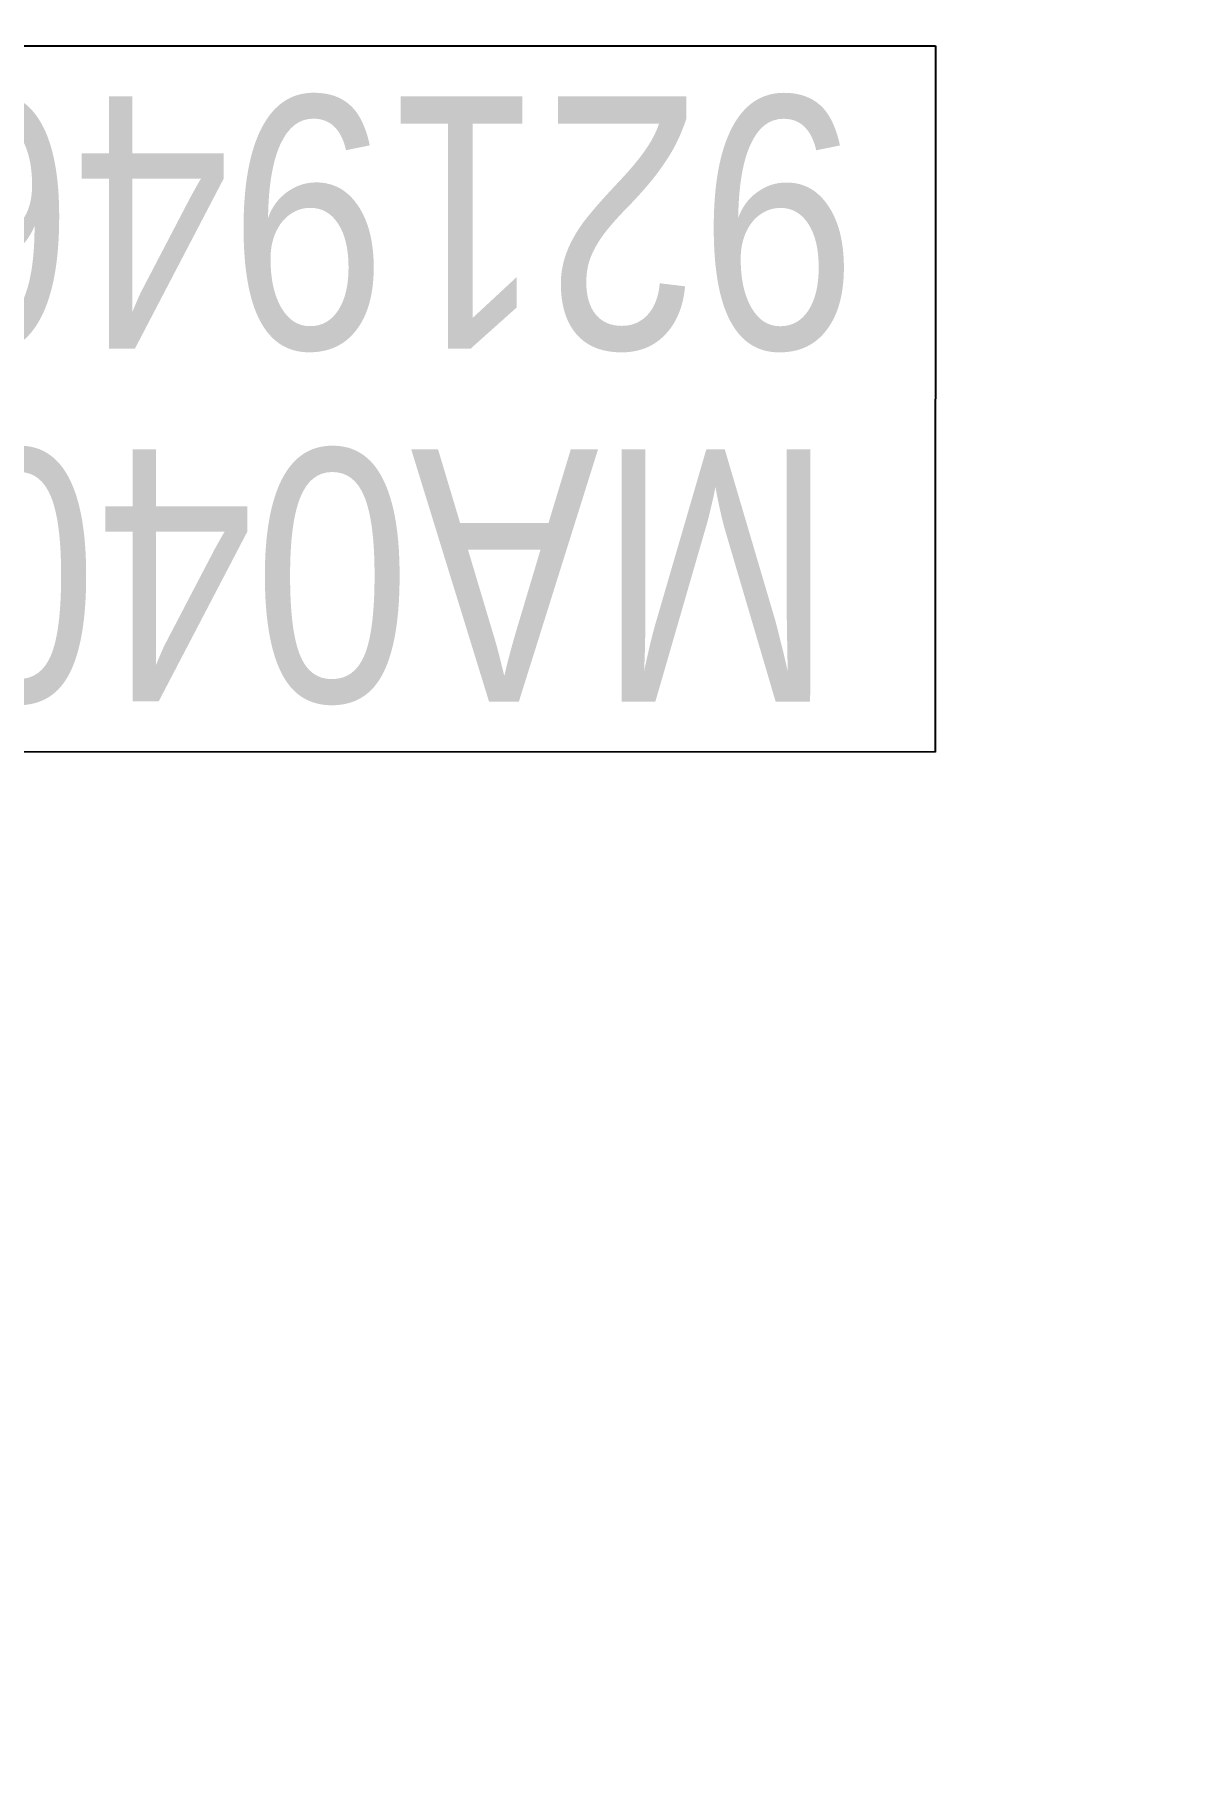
# Model space of a CAD drawing. Header units: centimetres. Extents: x -6122352 to 6876996, y -1694241 to 2592194.
# Drawn here: x 212701 to 214733, y -32401 to -29324 of the extents above; entities that cross this region are included whole.
import ezdxf
from ezdxf.xclip import XClip

# ---------------------------------------------------------------- set-up
doc = ezdxf.new("R2010")
doc.units = ezdxf.units.CM
doc.header["$MEASUREMENT"] = 0
doc.header["$XCLIPFRAME"] = 2
doc.linetypes.add('XR-AR-END-SETTING OUT PLAN$0$23585-XR-AR-END-GROUND FLOOR$0$23261-XR-AR-SI-GF$0$HIDDEN', pattern=[0.375, 0.25, -0.125])
doc.layers.add('@MI-REF LAYER', color=7, linetype='Continuous')
doc.layers.add('B_TH_4', color=7, linetype='Continuous')
for name, color, linetype, lineweight in [('XR-AR-END-SETTING OUT PLAN$0$23585-XR-AR-END-GROUND FLOOR$0$A-EQUP-KITN-PLAN', 202, 'Continuous', 9), ('XR-AR-END-SETTING OUT PLAN$0$23585-XR-AR-END-GROUND FLOOR$0$A-FLOR-OVHD', 9, 'XR-AR-END-SETTING OUT PLAN$0$23585-XR-AR-END-GROUND FLOOR$0$23261-XR-AR-SI-GF$0$HIDDEN', 15), ('XR-AR-END-SETTING OUT PLAN$0$23585-XR-AR-END-GROUND FLOOR$0$A-WALL', 7, 'Continuous', 30)]:
    doc.layers.add(name, color=color, linetype=linetype, lineweight=lineweight)
doc.styles.add('Xref group 33-41$0$Overall SOP Plan$0$LAC-609-NG10-1-XREF-GRID-125SC$0$GRID-DIM-NO', font='arial.ttf', dxfattribs={"width": 0.8})

# ---------------------------------------------------------------- blocks, each defined once
blk = doc.blocks.new('XR-AR-END-SETTING OUT PLAN')
at = {"layer": 'XR-AR-END-SETTING OUT PLAN$0$23585-XR-AR-END-GROUND FLOOR$0$A-EQUP-KITN-PLAN', "color": 8}
for p, q in [((3650.109346702695, 14099.99880218506), (5250.113769307733, 14099.9988026619)), ((5250.113769546151, 13849.99880218506), (5250.113769307733, 14099.9988026619)), ((3650.109004810452, 13749.9988026619), (5250.113769248128, 13749.9988026619)), ((5650.107139065862, 13149.99880218506), (3850.107901349664, 13149.99880361557))]:
    blk.add_line(p, q, dxfattribs=at)
at = {"layer": 'XR-AR-END-SETTING OUT PLAN$0$23585-XR-AR-END-GROUND FLOOR$0$A-FLOR-OVHD', "color": 8, "ltscale": 5}
for p, q in [((5250.252145186067, 13849.9988026619), (3650.247722819448, 13849.99880218506)), ((5250.113769248128, 13749.9988026619), (3650.10934664309, 13749.99880218506)), ((5650.107102051377, 12949.99724912643), (5650.107101693749, 11300.00188589096)), ((5750.105340138078, 12949.99724960327), (5750.107102289796, 11300.00188541412))]:
    blk.add_line(p, q, dxfattribs=at)
at = {"layer": 'XR-AR-END-SETTING OUT PLAN$0$23585-XR-AR-END-GROUND FLOOR$0$A-WALL', "color": 8}
for points in [[(5250.089069798589, 13749.99880170822), (5250.089070156217, 13849.99880313873), (5750.107358172536, 13849.99880313873), (5750.105340138078, 12949.99724960327), (5650.107102051377, 12949.99724912643), (5650.107250109315, 13749.99880218506)], [(5650.105998054147, 10500.00084495544), (5750.106065586209, 10500.00084400177), (5750.107102289796, 11300.00188541412), (5650.107101693749, 11300.00188589096)]]:
    blk.add_lwpolyline(points, close=True, dxfattribs=at)
blk = doc.blocks.new('END UNIT')
at = {"xscale": 0.001, "yscale": 0.001, "zscale": 0.001}
blk.add_blockref('XR-AR-END-SETTING OUT PLAN', (-9.150201729830158, 0), dxfattribs=at)
blk = doc.blocks.new('TH_4')
blk.add_blockref('END UNIT', (495802.3053798428, 2769130.514097063))
blk = doc.blocks.new('A$C780da55d')
at = {"layer": 'B_TH_4', "xscale": 1.000039159572381, "yscale": 1.000039159572381, "zscale": 1.000039159572381}
blk.add_blockref('TH_4', (-495814.0704651335, -2769239.302089663), dxfattribs=at)
blk = doc.blocks.new('23585-XR-AR-MALDIVE-2$0$TH_4')
blk.add_blockref('A$C780da55d', (495794.655359471, 2769130.864096801))

msp = doc.modelspace()

# ---------------------------------------------------------------- hatches: boundary and pattern name
at = {"layer": '@MI-REF LAYER'}
h = msp.add_hatch(dxfattribs=at)
h.set_pattern_fill('ANSI31', color=256, scale=1999.999998458916, angle=186.7183412143764)
h.set_pattern_definition([(231.7183412143764, (-2377109729.195271, -1504175463.930205), (196.2436825049419, -154.8819453021617), [])])
h.paths.add_polyline_path([(179637.1022880252, -23679.9835093552), (215938.3234554973, -23686.44343216668), (215936.1725942852, -37960.27444342025), (209685.9270964324, -37959.16211785759), (209686.1152405526, -37658.53251515768), (185884.6818729693, -37654.29697693976), (185884.7630206459, -37954.92662808129), (179634.5174026391, -37953.81437877599)])

# ---------------------------------------------------------------- next in the draw order: block references
ref = msp.add_blockref('23585-XR-AR-MALDIVE-2$0$TH_4', (496504862.4498472, 2769024055.547623), dxfattribs=dict(at, xscale=999.9999999999998, yscale=999.9999999999998, zscale=999.9999999999998, rotation=179.9898040398786))
XClip(ref).set_block_clipping_path([(495835.395434496, 2769130.514280566), (495835.3952705087, 2769154.444298339), (495826.305498607, 2769154.4144163365), (495820.30549567053, 2769154.414378845), (495814.30549083604, 2769154.414341355), (495808.30534843216, 2769154.4144513216), (495802.3053460559, 2769154.4144138293), (495793.2152887052, 2769154.454261816), (495793.2154342416, 2769130.515507221)])

# ---------------------------------------------------------------- next in the draw order: wipeouts: each hides what was drawn before it
at = {"color": 10}
msp.add_wipeout([(179637.10228802523, -23679.983509355203), (215938.32345549736, -23686.443432166678), (215936.17259428513, -37960.27444342025), (209685.9270964324, -37959.1621178576), (209686.11524055258, -37658.5325151577), (185884.68187296932, -37654.29697693976), (185884.76302064597, -37954.92662808127), (179634.51740263903, -37953.814378775984)], dxfattribs=at).dxf.layer = '@MI-REF LAYER'

# ---------------------------------------------------------------- next in the draw order: texts
at = {"layer": '@MI-REF LAYER', "color": 7, "insert": (214218.0109860976, -30514.03264943357, -157.4610399852849), "char_height": 450, "width": 2056.8768805703, "attachment_point": 1, "rotation": 179.98916284672137, "line_spacing_factor": 0.8394388776454546, "style": 'Xref group 33-41$0$Overall SOP Plan$0$LAC-609-NG10-1-XREF-GRID-125SC$0$GRID-DIM-NO', "bg_fill": 19, "box_fill_scale": 1.2, "bg_fill_color": 256, "bg_fill_transparency": 0}
msp.add_mtext('\\pxqc;MA0409\\P9219468', dxfattribs=at)

# ---------------------------------------------------------------- next in the draw order: wipeouts: each hides what was drawn before it
at = {"color": 10}
msp.add_wipeout([(214731.46722370444, -31486.057165723658), (207545.7435705305, -31484.818159002753), (207545.1742903259, -34786.40702909404), (214730.89794389345, -34787.6460346193), (214731.46722335138, -31486.05716602759)], dxfattribs=at).dxf.layer = '@MI-REF LAYER'

doc.saveas('drawing.dxf')
